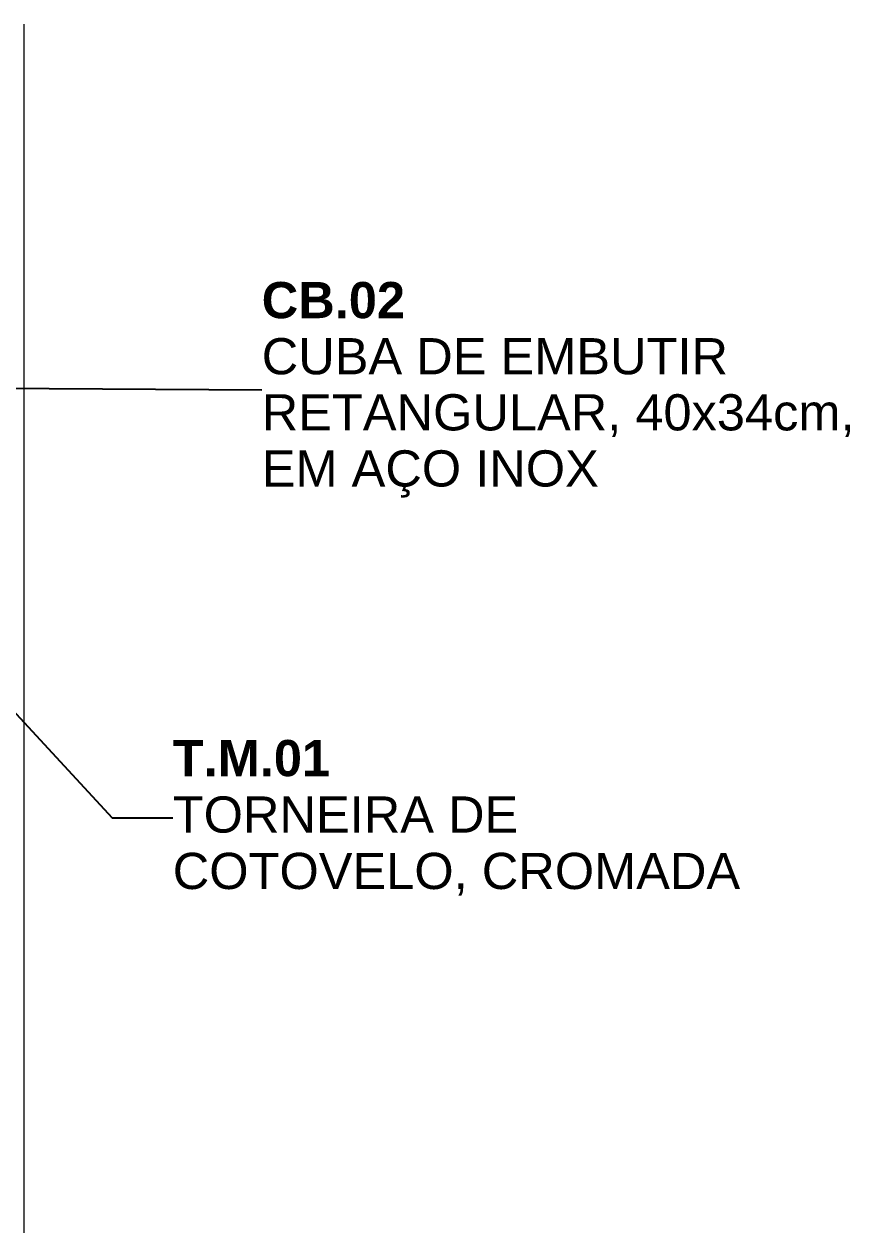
# Model space of a CAD drawing. Header units: metres. Extents: x -1.1 to 45.1, y -1 to 1.8.
# Drawn here: x 5.256 to 5.94, y 0.162 to 1.158 of the extents above; entities that cross this region are included whole.
import ezdxf

# ---------------------------------------------------------------- set-up
doc = ezdxf.new("R2010")
doc.units = ezdxf.units.M
doc.header["$MEASUREMENT"] = 0
doc.layers.add('COTAS DETALHAMENTO.EXEC_Caneta_No__1', color=7, linetype='Continuous', lineweight=40)
doc.layers.add('PAREDE CONSTRUIR_Caneta_No__241', color=7, linetype='Continuous', lineweight=13)
doc.layers.add('COTAS DETALHAMENTO.EXEC_Caneta_No__27', color=7, linetype='Continuous', lineweight=0, true_color=0xbd2d17)
doc.styles.add('GENERATED_STYLE_2', font='arial.ttf')
doc.dimstyles.new('GENERATED_STYLE__20', dxfattribs={"dimtxt": 0.18, "dimasz": 0.03648, "dimexe": 0.18, "dimexo": 0.0625, "dimgap": 0, "dimtad": 0, "dimtih": 1, "dimtoh": 1, "dimdec": 4, "dimzin": 0, "dimdsep": 46, "dimcen": 0.09, "dimadec": 0, "dimazin": 0, "dimtfac": 1, "dimtdec": 4, "dimtmove": 0, "dimatfit": 3, "dimldrblk": 'ARROWHEAD_11', "dimfxl": 0, "dimtolj": 1, "dimtzin": 0, "dimarcsym": 0})

# ---------------------------------------------------------------- blocks, each defined once
blk = doc.blocks.new('ARROWHEAD_11')
at = {"color": 0, "linetype": 'Continuous', "lineweight": 0}
blk.add_line((0, 0), (-1, 0), dxfattribs=at)
at = {"color": 0, "linetype": 'Continuous', "lineweight": 0, "const_width": 0.25, "flags": 128}
blk.add_lwpolyline([(-0.125, 0, 1), (0.125, 0, 1)], format="xyb", close=True, dxfattribs=at)

msp = doc.modelspace()

# ---------------------------------------------------------------- linework, layer by layer
at = {"layer": 'PAREDE CONSTRUIR_Caneta_No__241', "color": 7, "linetype": 'Continuous', "lineweight": 13}
msp.add_lwpolyline([(5.25575, -0.79178), (5.25575, 1.15757)], dxfattribs=at)

# ---------------------------------------------------------------- texts
at = {"layer": 'COTAS DETALHAMENTO.EXEC_Caneta_No__1', "color": 7, "linetype": 'Continuous', "lineweight": 40, "insert": (5.45278, 0.85436), "char_height": 0.03, "attachment_point": 4, "line_spacing_factor": 0.929826, "style": 'GENERATED_STYLE_2'}
msp.add_mtext('\\A1;{\\pql;\\fArial|b1|i0|c0|p0;\\W1.000000;CB.0\\fArial|b1|i0|c0|p0;\\W1.000000;2\\P\\pql;\\fArial|b0|i0|c0|p0;\\W1.000000;CUBA DE EMBUTIR\\P\\pql;\\fArial|b0|i0|c0|p0;\\W1.000000;RETANGULAR, 40x34cm,\\P\\pql;\\fArial|b0|i0|c0|p0;\\W1.000000;EM AÇO INOX}', dxfattribs=at)
at = {"layer": 'COTAS DETALHAMENTO.EXEC_Caneta_No__1', "color": 7, "linetype": 'Continuous', "lineweight": 40, "insert": (5.37903, 0.49958), "char_height": 0.03, "width": 0.4780938, "attachment_point": 4, "line_spacing_factor": 0.93504, "style": 'GENERATED_STYLE_2'}
msp.add_mtext('\\A1;{\\pql;\\fArial|b1|i0|c0|p0;\\W1.000000;T.M.01\\P\\pql;\\fArial|b0|i0|c0|p0;\\W1.000000;T\\fArial|b0|i0|c0|p0;\\W1.000000;ORNEIRA DE COTOVELO\\fArial|b0|i0|c0|p0;\\W1.000000;, CROMADA}', dxfattribs=at)

# ---------------------------------------------------------------- leaders
at = {"layer": 'COTAS DETALHAMENTO.EXEC_Caneta_No__27', "color": 22, "linetype": 'Continuous', "lineweight": 0, "true_color": 0xbd2d17, "annotation_type": 0, "has_hookline": 1, "hookline_direction": 0}
for points, text_width in [([(4.99291, 0.85718), (5.45278, 0.85436)], 0.48399), ([(5.08013, 0.76822), (5.32889, 0.49958), (5.37903, 0.49958)], 0.468)]:
    msp.add_leader(points, dimstyle='GENERATED_STYLE__20', dxfattribs=dict(at, text_width=text_width))

doc.saveas('drawing.dxf')
